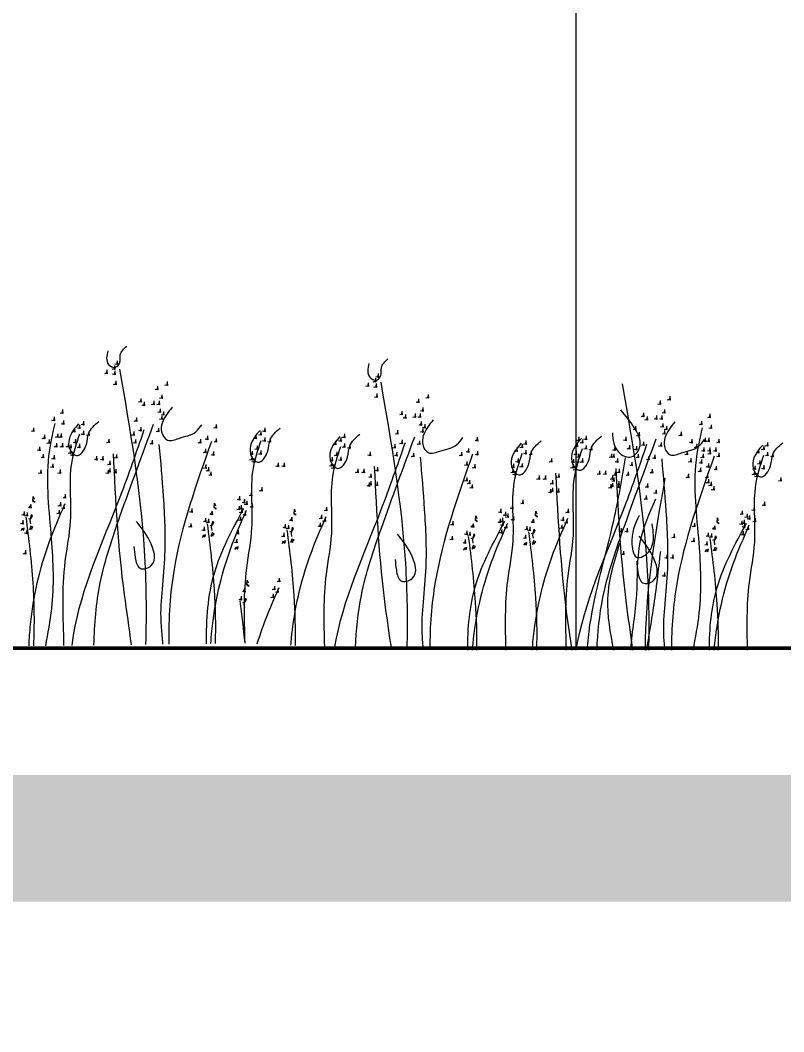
# Model space of a CAD drawing. Header units: metres. Extents: x 0 to 4415, y 1197 to 2590.
# Drawn here: x 1872.33 to 1872.932, y 1202.786 to 1203.583 of the extents above; entities that cross this region are included whole.
import ezdxf

# ---------------------------------------------------------------- set-up
doc = ezdxf.new("R2010")
doc.units = ezdxf.units.M
doc.linetypes.add('CACHE2', pattern=[4.7625, 3.175, -1.5875])
doc.layers.get('DEFPOINTS').update_dxf_attribs({"lineweight": 5})
for name, color, linetype, lineweight in [('00-cot-ext 2', 7, 'Continuous', 13), ('caché', 20, 'CACHE2', 13), ('mur', 7, 'Continuous', 50), ('vue', 7, 'Continuous', 5)]:
    doc.layers.add(name, color=color, linetype=linetype, lineweight=lineweight)
doc.layers.add('A_VEGETATION', color=7, linetype='Continuous', lineweight=9, true_color=0x009900)
doc.styles.add('WALIDcotat', font='times.ttf')
doc.dimstyles.new('walid 100', dxfattribs={"dimscale": 0, "dimtxt": 0.25, "dimasz": 0.1, "dimexe": 1.25, "dimexo": 0.625, "dimgap": 0.02, "dimtad": 1, "dimdec": 0, "dimlfac": 100, "dimrnd": 5, "dimtxsty": 'WALIDcotat', "dimblk": 'COTE', "dimcen": 2.5, "dimse1": 1, "dimse2": 1, "dimclrd": 256, "dimclrt": 256, "dimadec": 0, "dimazin": 0, "dimtfac": 1, "dimtdec": 0, "dimtix": 1, "dimtmove": 2, "dimatfit": 3, "dimldrblk": 'COTE', "dimfxl": 1.25, "dimarcsym": 0})

# ---------------------------------------------------------------- blocks, each defined once
blk = doc.blocks.new('COTE')
at = {"ltscale": 0.05}
h = blk.add_hatch(color=256, dxfattribs=at)
edge = h.paths.add_edge_path()
edge.add_arc((0, 0), 0.25, 0, 360)
for p, q in [((0, -1), (0, 1)), ((1, 0), (-1, 0))]:
    blk.add_line(p, q)
blk.add_circle((0, 0), 0.25)
blk = doc.blocks.new('*D161')
at = {"layer": '00-cot-ext 2', "lineweight": -2, "transparency": 16777216}
blk.add_line((1875.22707, 1203.18817), (1875.22707, 1206.28817), dxfattribs=at)
at = {"layer": 'DEFPOINTS', "color": 0, "transparency": 16777216}
for p in [(1872.57396, 1206.38817), (1875.22707, 1206.38817), (1872.57396, 1203.08817)]:
    blk.add_point(p, dxfattribs=at)
at = {"layer": '00-cot-ext 2', "lineweight": -2, "transparency": 16777216, "xscale": 0.1, "yscale": 0.1, "zscale": 0.1}
for p, rotation in [((1875.22707, 1206.38817), 90), ((1875.22707, 1203.08817), 270)]:
    blk.add_blockref('COTE', p, dxfattribs=dict(at, rotation=rotation))
at = {"layer": '00-cot-ext 2', "transparency": 16777216, "insert": (1875.07991, 1204.73817), "char_height": 0.25, "attachment_point": 5, "rotation": 90, "style": 'WALIDcotat'}
blk.add_mtext('330', dxfattribs=at)
blk = doc.blocks.new('*D160')
at = {"layer": '00-cot-ext 2', "lineweight": -2, "transparency": 16777216}
blk.add_line((1875.91557, 1202.28817), (1875.91557, 1213.48817), dxfattribs=at)
at = {"layer": 'DEFPOINTS', "color": 0, "transparency": 16777216}
for p in [(1872.57396, 1213.58817), (1875.91557, 1213.58817), (1873.61202, 1202.18817)]:
    blk.add_point(p, dxfattribs=at)
at = {"layer": '00-cot-ext 2', "lineweight": -2, "transparency": 16777216, "xscale": 0.1, "yscale": 0.1, "zscale": 0.1}
for p, rotation in [((1875.91557, 1213.58817), 90), ((1875.91557, 1202.18817), 270)]:
    blk.add_blockref('COTE', p, dxfattribs=dict(at, rotation=rotation))
at = {"layer": '00-cot-ext 2', "transparency": 16777216, "insert": (1875.76841, 1207.88817), "char_height": 0.25, "attachment_point": 5, "rotation": 90, "style": 'WALIDcotat'}
blk.add_mtext('1140', dxfattribs=at)
blk = doc.blocks.new('Arbustes 1_coupes')
at = {"flags": 128}
for points in [[(24.102, 5.509), (24.109, 5.448), (24.058, 5.456), (24.102, 5.465), (24.109, 5.526)], [(24.156, 5.606), (24.163, 5.545), (24.112, 5.553), (24.156, 5.562), (24.163, 5.623)], [(2.636, 5.304), (2.643, 5.243), (2.591, 5.252), (2.636, 5.261), (2.643, 5.322)], [(2.689, 5.401), (2.696, 5.34), (2.645, 5.349), (2.689, 5.358), (2.696, 5.419)], [(23.952, 5.42), (23.959, 5.359), (23.908, 5.368), (23.952, 5.377), (23.959, 5.438)], [(24.112, 5.403), (24.119, 5.342), (24.067, 5.351), (24.112, 5.359), (24.119, 5.42)], [(2.486, 5.216), (2.493, 5.155), (2.441, 5.164), (2.486, 5.172), (2.493, 5.233)], [(2.645, 5.198), (2.652, 5.138), (2.6, 5.146), (2.645, 5.155), (2.652, 5.216)], [(24.128, 5.2), (24.135, 5.139), (24.084, 5.148), (24.128, 5.156), (24.135, 5.217)], [(24.965, 5.094), (24.972, 5.033), (24.92, 5.042), (24.965, 5.051), (24.972, 5.111)], [(25.16, 5.182), (25.167, 5.122), (25.115, 5.13), (25.16, 5.139), (25.167, 5.2)], [(2.661, 4.996), (2.668, 4.935), (2.617, 4.943), (2.661, 4.952), (2.668, 5.013)], [(3.498, 4.89), (3.505, 4.829), (3.454, 4.838), (3.498, 4.846), (3.505, 4.907)], [(3.693, 4.978), (3.7, 4.917), (3.648, 4.926), (3.693, 4.935), (3.7, 4.996)], [(8.552, 4.929), (8.559, 4.868), (8.507, 4.877), (8.552, 4.885), (8.559, 4.946)], [(25.054, 4.919), (25.061, 4.858), (25.009, 4.867), (25.054, 4.875), (25.061, 4.936)], [(3.587, 4.714), (3.594, 4.654), (3.543, 4.662), (3.587, 4.671), (3.594, 4.732)], [(8.357, 4.84), (8.364, 4.78), (8.313, 4.788), (8.357, 4.797), (8.364, 4.858)], [(8.446, 4.665), (8.453, 4.604), (8.402, 4.613), (8.446, 4.622), (8.453, 4.683)], [(24.632, 4.848), (24.639, 4.787), (24.588, 4.796), (24.632, 4.804), (24.639, 4.865)], [(24.702, 4.778), (24.709, 4.717), (24.658, 4.726), (24.702, 4.735), (24.709, 4.796)], [(24.895, 4.796), (24.902, 4.735), (24.85, 4.743), (24.895, 4.752), (24.902, 4.813)], [(25, 4.796), (25.007, 4.735), (24.956, 4.743), (25, 4.752), (25.007, 4.813)], [(3.165, 4.643), (3.172, 4.583), (3.121, 4.591), (3.165, 4.6), (3.172, 4.661)], [(3.236, 4.574), (3.243, 4.513), (3.191, 4.522), (3.236, 4.53), (3.243, 4.591)], [(3.428, 4.591), (3.435, 4.53), (3.383, 4.539), (3.428, 4.548), (3.435, 4.609)], [(3.533, 4.591), (3.54, 4.53), (3.489, 4.539), (3.533, 4.548), (3.54, 4.609)], [(8.025, 4.594), (8.032, 4.533), (7.98, 4.542), (8.025, 4.551), (8.032, 4.612)], [(8.095, 4.525), (8.102, 4.464), (8.05, 4.472), (8.095, 4.481), (8.102, 4.542)], [(8.287, 4.542), (8.294, 4.481), (8.243, 4.49), (8.287, 4.498), (8.294, 4.559)], [(8.393, 4.542), (8.4, 4.481), (8.348, 4.49), (8.393, 4.498), (8.4, 4.559)], [(9.358, 4.572), (9.365, 4.512), (9.314, 4.52), (9.358, 4.529), (9.365, 4.59)], [(22.886, 4.48), (22.893, 4.419), (22.841, 4.427), (22.886, 4.436), (22.893, 4.497)], [(23.055, 4.625), (23.062, 4.564), (23.01, 4.572), (23.055, 4.581), (23.062, 4.642)], [(24.543, 4.461), (24.55, 4.4), (24.498, 4.409), (24.543, 4.417), (24.55, 4.478)], [(25.019, 4.638), (25.026, 4.577), (24.974, 4.585), (25.019, 4.594), (25.026, 4.655)], [(25.054, 4.497), (25.061, 4.436), (25.009, 4.445), (25.054, 4.454), (25.061, 4.514)], [(25.089, 4.584), (25.096, 4.523), (25.045, 4.532), (25.089, 4.541), (25.096, 4.601)], [(3.076, 4.256), (3.083, 4.196), (3.032, 4.204), (3.076, 4.213), (3.083, 4.274)], [(3.552, 4.433), (3.559, 4.372), (3.508, 4.381), (3.552, 4.39), (3.559, 4.451)], [(3.587, 4.293), (3.594, 4.232), (3.543, 4.241), (3.587, 4.249), (3.594, 4.31)], [(3.622, 4.38), (3.629, 4.319), (3.578, 4.327), (3.622, 4.336), (3.629, 4.397)], [(7.86, 4.332), (7.867, 4.271), (7.816, 4.28), (7.86, 4.288), (7.867, 4.349)], [(8.411, 4.384), (8.418, 4.323), (8.367, 4.332), (8.411, 4.341), (8.418, 4.401)], [(8.482, 4.33), (8.489, 4.27), (8.437, 4.278), (8.482, 4.287), (8.489, 4.348)], [(9.19, 4.427), (9.197, 4.367), (9.145, 4.375), (9.19, 4.384), (9.197, 4.445)], [(9.382, 4.355), (9.389, 4.294), (9.337, 4.303), (9.382, 4.312), (9.389, 4.372)], [(22.473, 4.262), (22.48, 4.201), (22.429, 4.21), (22.473, 4.219), (22.48, 4.28)], [(23.078, 4.407), (23.085, 4.346), (23.033, 4.355), (23.078, 4.364), (23.085, 4.425)], [(23.399, 4.32), (23.406, 4.259), (23.355, 4.268), (23.399, 4.277), (23.406, 4.338)], [(23.476, 4.391), (23.484, 4.33), (23.432, 4.339), (23.476, 4.348), (23.484, 4.409)], [(24.632, 4.268), (24.639, 4.207), (24.588, 4.216), (24.632, 4.225), (24.639, 4.285)], [(26.146, 4.32), (26.153, 4.259), (26.102, 4.268), (26.146, 4.277), (26.153, 4.338)], [(1.932, 4.116), (1.939, 4.055), (1.888, 4.064), (1.932, 4.072), (1.939, 4.133)], [(2.01, 4.187), (2.017, 4.126), (1.965, 4.135), (2.01, 4.143), (2.017, 4.204)], [(3.165, 4.064), (3.172, 4.003), (3.121, 4.012), (3.165, 4.02), (3.172, 4.081)], [(4.68, 4.116), (4.687, 4.055), (4.635, 4.064), (4.68, 4.072), (4.687, 4.133)], [(6.724, 4.114), (6.731, 4.054), (6.679, 4.062), (6.724, 4.071), (6.731, 4.132)], [(6.792, 4.067), (6.799, 4.006), (6.747, 4.014), (6.792, 4.023), (6.799, 4.084)], [(6.869, 4.138), (6.876, 4.077), (6.824, 4.085), (6.869, 4.094), (6.876, 4.155)], [(7.666, 4.114), (7.673, 4.054), (7.621, 4.062), (7.666, 4.071), (7.673, 4.132)], [(7.935, 4.207), (7.942, 4.146), (7.891, 4.155), (7.935, 4.164), (7.942, 4.225)], [(8.446, 4.243), (8.453, 4.183), (8.402, 4.191), (8.446, 4.2), (8.453, 4.261)], [(8.777, 4.21), (8.784, 4.149), (8.732, 4.158), (8.777, 4.167), (8.784, 4.228)], [(8.995, 4.065), (9.002, 4.004), (8.95, 4.013), (8.995, 4.022), (9.002, 4.083)], [(9.262, 4.09), (9.269, 4.029), (9.218, 4.038), (9.262, 4.046), (9.269, 4.107)], [(9.335, 4.09), (9.342, 4.029), (9.29, 4.038), (9.335, 4.046), (9.342, 4.107)], [(9.539, 4.067), (9.546, 4.006), (9.494, 4.014), (9.539, 4.023), (9.546, 4.084)], [(22.691, 4.117), (22.698, 4.057), (22.647, 4.065), (22.691, 4.074), (22.698, 4.135)], [(22.958, 4.142), (22.965, 4.081), (22.914, 4.09), (22.958, 4.099), (22.965, 4.159)], [(23.031, 4.142), (23.038, 4.081), (22.987, 4.09), (23.031, 4.099), (23.038, 4.159)], [(23.294, 4.251), (23.301, 4.19), (23.249, 4.199), (23.294, 4.207), (23.301, 4.268)], [(23.476, 4.197), (23.484, 4.136), (23.432, 4.145), (23.476, 4.154), (23.484, 4.214)], [(23.584, 4.18), (23.591, 4.119), (23.54, 4.128), (23.584, 4.136), (23.591, 4.197)], [(24.489, 4.18), (24.496, 4.119), (24.445, 4.128), (24.489, 4.136), (24.496, 4.197)], [(24.984, 4.251), (24.991, 4.19), (24.939, 4.199), (24.984, 4.207), (24.991, 4.268)], [(25.968, 4.091), (25.975, 4.03), (25.924, 4.039), (25.968, 4.048), (25.975, 4.109)], [(26.941, 4.109), (26.948, 4.048), (26.896, 4.057), (26.941, 4.065), (26.948, 4.126)], [(27.046, 4.178), (27.053, 4.117), (27.002, 4.126), (27.046, 4.135), (27.053, 4.196)], [(27.124, 4.249), (27.131, 4.188), (27.079, 4.197), (27.124, 4.206), (27.131, 4.267)], [(27.124, 4.055), (27.131, 3.994), (27.079, 4.003), (27.124, 4.012), (27.131, 4.072)], [(1.827, 4.046), (1.834, 3.985), (1.782, 3.994), (1.827, 4.003), (1.834, 4.064)], [(2.01, 3.993), (2.017, 3.932), (1.965, 3.941), (2.01, 3.949), (2.017, 4.01)], [(2.118, 3.975), (2.125, 3.914), (2.073, 3.923), (2.118, 3.932), (2.125, 3.993)], [(3.022, 3.975), (3.029, 3.914), (2.978, 3.923), (3.022, 3.932), (3.029, 3.993)], [(3.517, 4.046), (3.524, 3.985), (3.472, 3.994), (3.517, 4.003), (3.524, 4.064)], [(4.501, 3.887), (4.508, 3.826), (4.457, 3.835), (4.501, 3.843), (4.508, 3.904)], [(5.474, 3.904), (5.481, 3.843), (5.43, 3.852), (5.474, 3.861), (5.481, 3.922)], [(5.58, 3.974), (5.587, 3.913), (5.535, 3.922), (5.58, 3.93), (5.587, 3.991)], [(5.657, 4.045), (5.664, 3.984), (5.612, 3.993), (5.657, 4.001), (5.664, 4.062)], [(5.657, 3.851), (5.664, 3.79), (5.612, 3.799), (5.657, 3.807), (5.664, 3.868)], [(6.686, 3.997), (6.693, 3.936), (6.642, 3.945), (6.686, 3.954), (6.693, 4.014)], [(6.869, 3.943), (6.876, 3.883), (6.824, 3.891), (6.869, 3.9), (6.876, 3.961)], [(6.977, 3.926), (6.984, 3.865), (6.932, 3.874), (6.977, 3.883), (6.984, 3.943)], [(7.448, 3.92), (7.455, 3.859), (7.403, 3.868), (7.448, 3.877), (7.455, 3.938)], [(7.739, 3.945), (7.746, 3.884), (7.694, 3.893), (7.739, 3.901), (7.746, 3.962)], [(7.882, 3.926), (7.889, 3.865), (7.837, 3.874), (7.882, 3.883), (7.889, 3.943)], [(8.025, 4.014), (8.032, 3.954), (7.98, 3.962), (8.025, 3.971), (8.032, 4.032)], [(8.376, 3.997), (8.383, 3.936), (8.332, 3.945), (8.376, 3.954), (8.383, 4.014)], [(9.091, 3.97), (9.098, 3.909), (9.047, 3.917), (9.091, 3.926), (9.098, 3.987)], [(9.236, 3.897), (9.243, 3.836), (9.192, 3.845), (9.236, 3.854), (9.243, 3.914)], [(9.358, 3.897), (9.365, 3.836), (9.314, 3.845), (9.358, 3.854), (9.365, 3.914)], [(9.478, 3.897), (9.485, 3.836), (9.433, 3.845), (9.478, 3.854), (9.485, 3.914)], [(10.333, 3.855), (10.34, 3.794), (10.289, 3.803), (10.333, 3.812), (10.34, 3.872)], [(10.439, 3.925), (10.446, 3.864), (10.394, 3.872), (10.439, 3.881), (10.446, 3.942)], [(10.516, 3.996), (10.523, 3.935), (10.472, 3.943), (10.516, 3.952), (10.523, 4.013)], [(22.595, 3.877), (22.602, 3.816), (22.551, 3.825), (22.595, 3.833), (22.602, 3.894)], [(22.787, 4.022), (22.794, 3.961), (22.743, 3.97), (22.787, 3.978), (22.794, 4.039)], [(22.933, 3.949), (22.94, 3.888), (22.888, 3.897), (22.933, 3.906), (22.94, 3.967)], [(23.055, 3.949), (23.062, 3.888), (23.01, 3.897), (23.055, 3.906), (23.062, 3.967)], [(23.174, 3.949), (23.181, 3.888), (23.13, 3.897), (23.174, 3.906), (23.181, 3.967)], [(23.223, 3.925), (23.23, 3.864), (23.179, 3.872), (23.223, 3.881), (23.23, 3.942)], [(23.319, 4.03), (23.326, 3.97), (23.275, 3.978), (23.319, 3.987), (23.326, 4.048)], [(23.399, 3.933), (23.406, 3.872), (23.355, 3.881), (23.399, 3.89), (23.406, 3.951)], [(23.987, 4.03), (23.995, 3.97), (23.943, 3.978), (23.987, 3.987), (23.995, 4.048)], [(24.524, 4.022), (24.531, 3.961), (24.48, 3.97), (24.524, 3.978), (24.531, 4.039)], [(24.859, 4.004), (24.867, 3.943), (24.815, 3.952), (24.859, 3.961), (24.867, 4.022)], [(25.828, 4.022), (25.835, 3.961), (25.783, 3.97), (25.828, 3.978), (25.835, 4.039)], [(26.146, 4.039), (26.153, 3.978), (26.102, 3.987), (26.146, 3.996), (26.153, 4.057)], [(26.967, 3.888), (26.974, 3.828), (26.922, 3.836), (26.967, 3.845), (26.974, 3.906)], [(27.232, 4.038), (27.239, 3.977), (27.187, 3.985), (27.232, 3.994), (27.239, 4.055)], [(1.757, 3.72), (1.764, 3.659), (1.712, 3.668), (1.757, 3.677), (1.764, 3.738)], [(1.853, 3.826), (1.86, 3.765), (1.808, 3.774), (1.853, 3.783), (1.86, 3.843)], [(1.932, 3.729), (1.939, 3.668), (1.888, 3.677), (1.932, 3.686), (1.939, 3.746)], [(2.521, 3.826), (2.528, 3.765), (2.476, 3.774), (2.521, 3.783), (2.528, 3.843)], [(3.057, 3.817), (3.065, 3.757), (3.013, 3.765), (3.057, 3.774), (3.065, 3.835)], [(3.393, 3.8), (3.4, 3.739), (3.348, 3.748), (3.393, 3.757), (3.4, 3.817)], [(4.361, 3.817), (4.368, 3.757), (4.316, 3.765), (4.361, 3.774), (4.368, 3.835)], [(4.68, 3.835), (4.687, 3.774), (4.635, 3.783), (4.68, 3.791), (4.687, 3.852)], [(5.5, 3.684), (5.507, 3.623), (5.455, 3.632), (5.5, 3.641), (5.507, 3.701)], [(5.765, 3.833), (5.772, 3.772), (5.72, 3.781), (5.765, 3.79), (5.772, 3.851)], [(6.168, 3.684), (6.175, 3.623), (6.123, 3.632), (6.168, 3.641), (6.175, 3.701)], [(6.616, 3.671), (6.623, 3.61), (6.571, 3.619), (6.616, 3.628), (6.623, 3.688)], [(6.67, 3.833), (6.677, 3.772), (6.625, 3.781), (6.67, 3.79), (6.677, 3.851)], [(6.705, 3.675), (6.712, 3.615), (6.66, 3.623), (6.705, 3.632), (6.712, 3.693)], [(6.712, 3.777), (6.719, 3.716), (6.667, 3.725), (6.712, 3.733), (6.719, 3.794)], [(6.792, 3.68), (6.799, 3.619), (6.747, 3.628), (6.792, 3.636), (6.799, 3.697)], [(7.38, 3.777), (7.387, 3.716), (7.335, 3.725), (7.38, 3.733), (7.387, 3.794)], [(7.424, 3.775), (7.431, 3.715), (7.38, 3.723), (7.424, 3.732), (7.431, 3.793)], [(7.497, 3.68), (7.504, 3.619), (7.453, 3.628), (7.497, 3.636), (7.504, 3.697)], [(7.917, 3.768), (7.924, 3.707), (7.872, 3.716), (7.917, 3.725), (7.924, 3.786)], [(8.125, 3.728), (8.132, 3.667), (8.081, 3.675), (8.125, 3.684), (8.132, 3.745)], [(8.252, 3.751), (8.259, 3.69), (8.207, 3.699), (8.252, 3.707), (8.259, 3.768)], [(8.899, 3.825), (8.906, 3.764), (8.854, 3.772), (8.899, 3.781), (8.906, 3.842)], [(8.972, 3.68), (8.979, 3.619), (8.927, 3.628), (8.972, 3.636), (8.979, 3.697)], [(9.19, 3.655), (9.197, 3.594), (9.145, 3.603), (9.19, 3.612), (9.197, 3.672)], [(9.22, 3.768), (9.227, 3.707), (9.175, 3.716), (9.22, 3.725), (9.227, 3.786)], [(9.361, 3.838), (9.368, 3.777), (9.316, 3.786), (9.361, 3.794), (9.368, 3.855)], [(9.539, 3.786), (9.546, 3.725), (9.494, 3.733), (9.539, 3.742), (9.546, 3.803)], [(10.516, 3.801), (10.523, 3.741), (10.472, 3.749), (10.516, 3.758), (10.523, 3.819)], [(10.624, 3.784), (10.631, 3.723), (10.58, 3.732), (10.624, 3.741), (10.631, 3.801)], [(22.668, 3.732), (22.675, 3.671), (22.623, 3.68), (22.668, 3.688), (22.675, 3.749)], [(22.886, 3.707), (22.893, 3.646), (22.841, 3.655), (22.886, 3.664), (22.893, 3.725)], [(23.214, 3.819), (23.221, 3.758), (23.169, 3.767), (23.214, 3.775), (23.221, 3.836)], [(23.258, 3.775), (23.266, 3.715), (23.214, 3.723), (23.258, 3.732), (23.266, 3.793)], [(23.741, 3.687), (23.748, 3.626), (23.697, 3.635), (23.741, 3.644), (23.748, 3.704)], [(23.866, 3.687), (23.873, 3.626), (23.821, 3.635), (23.866, 3.644), (23.873, 3.704)], [(24.138, 3.722), (24.145, 3.661), (24.093, 3.67), (24.138, 3.678), (24.145, 3.739)], [(25.933, 3.828), (25.94, 3.767), (25.889, 3.775), (25.933, 3.784), (25.94, 3.845)], [(26.092, 3.775), (26.099, 3.715), (26.048, 3.723), (26.092, 3.732), (26.099, 3.793)], [(26.861, 3.677), (26.868, 3.616), (26.817, 3.625), (26.861, 3.633), (26.868, 3.694)], [(26.871, 3.783), (26.878, 3.722), (26.826, 3.73), (26.871, 3.739), (26.878, 3.8)], [(27.046, 3.791), (27.053, 3.73), (27.002, 3.739), (27.046, 3.748), (27.053, 3.809)], [(1.747, 3.615), (1.754, 3.554), (1.703, 3.562), (1.747, 3.571), (1.754, 3.632)], [(1.792, 3.571), (1.799, 3.51), (1.747, 3.519), (1.792, 3.528), (1.799, 3.588)], [(2.275, 3.483), (2.282, 3.422), (2.23, 3.43), (2.275, 3.439), (2.282, 3.5)], [(2.399, 3.483), (2.406, 3.422), (2.354, 3.43), (2.399, 3.439), (2.406, 3.5)], [(2.671, 3.517), (2.678, 3.457), (2.626, 3.465), (2.671, 3.474), (2.678, 3.535)], [(4.466, 3.623), (4.473, 3.562), (4.422, 3.571), (4.466, 3.58), (4.473, 3.641)], [(4.626, 3.571), (4.633, 3.51), (4.581, 3.519), (4.626, 3.528), (4.633, 3.588)], [(5.394, 3.473), (5.402, 3.412), (5.35, 3.42), (5.394, 3.429), (5.402, 3.49)], [(5.404, 3.578), (5.411, 3.517), (5.359, 3.526), (5.404, 3.535), (5.411, 3.596)], [(5.58, 3.587), (5.587, 3.526), (5.535, 3.535), (5.58, 3.544), (5.587, 3.604)], [(6.606, 3.565), (6.613, 3.504), (6.562, 3.513), (6.606, 3.522), (6.613, 3.583)], [(6.651, 3.522), (6.658, 3.461), (6.606, 3.47), (6.651, 3.478), (6.658, 3.539)], [(7.53, 3.468), (7.537, 3.407), (7.485, 3.416), (7.53, 3.425), (7.537, 3.486)], [(7.788, 3.607), (7.795, 3.546), (7.743, 3.555), (7.788, 3.564), (7.795, 3.625)], [(8.198, 3.462), (8.205, 3.401), (8.153, 3.41), (8.198, 3.419), (8.205, 3.48)], [(9.164, 3.486), (9.171, 3.425), (9.119, 3.433), (9.164, 3.442), (9.171, 3.503)], [(9.325, 3.574), (9.332, 3.513), (9.281, 3.522), (9.325, 3.53), (9.332, 3.591)], [(9.485, 3.522), (9.492, 3.461), (9.44, 3.47), (9.485, 3.478), (9.492, 3.539)], [(10.263, 3.529), (10.27, 3.468), (10.219, 3.477), (10.263, 3.486), (10.27, 3.546)], [(10.359, 3.635), (10.366, 3.574), (10.315, 3.583), (10.359, 3.591), (10.366, 3.652)], [(10.439, 3.538), (10.446, 3.477), (10.394, 3.486), (10.439, 3.494), (10.446, 3.555)], [(22.86, 3.538), (22.867, 3.477), (22.815, 3.486), (22.86, 3.494), (22.867, 3.555)], [(24.006, 3.59), (24.013, 3.529), (23.962, 3.538), (24.006, 3.546), (24.013, 3.607)], [(25.933, 3.512), (25.94, 3.451), (25.889, 3.459), (25.933, 3.468), (25.94, 3.529)], [(25.987, 3.458), (25.994, 3.397), (25.942, 3.406), (25.987, 3.415), (25.994, 3.475)], [(26.906, 3.633), (26.913, 3.572), (26.861, 3.581), (26.906, 3.59), (26.913, 3.651)], [(27.389, 3.545), (27.396, 3.484), (27.344, 3.493), (27.389, 3.501), (27.396, 3.562)], [(27.513, 3.545), (27.52, 3.484), (27.468, 3.493), (27.513, 3.501), (27.52, 3.562)], [(2.539, 3.386), (2.546, 3.325), (2.495, 3.333), (2.539, 3.342), (2.546, 3.403)], [(4.466, 3.307), (4.473, 3.246), (4.422, 3.255), (4.466, 3.264), (4.473, 3.325)], [(4.52, 3.254), (4.527, 3.193), (4.476, 3.202), (4.52, 3.21), (4.527, 3.271)], [(5.439, 3.429), (5.446, 3.368), (5.394, 3.377), (5.439, 3.386), (5.446, 3.446)], [(5.922, 3.341), (5.929, 3.28), (5.877, 3.288), (5.922, 3.297), (5.929, 3.358)], [(6.046, 3.341), (6.053, 3.28), (6.002, 3.288), (6.046, 3.297), (6.053, 3.358)], [(6.187, 3.244), (6.194, 3.183), (6.142, 3.191), (6.187, 3.2), (6.194, 3.261)], [(6.318, 3.375), (6.325, 3.315), (6.274, 3.323), (6.318, 3.332), (6.325, 3.393)], [(7.134, 3.433), (7.141, 3.373), (7.089, 3.381), (7.134, 3.39), (7.141, 3.451)], [(7.258, 3.433), (7.265, 3.373), (7.213, 3.381), (7.258, 3.39), (7.265, 3.451)], [(7.399, 3.336), (7.406, 3.275), (7.354, 3.284), (7.399, 3.293), (7.406, 3.354)], [(7.424, 3.293), (7.431, 3.232), (7.38, 3.241), (7.424, 3.249), (7.431, 3.31)], [(7.448, 3.413), (7.455, 3.352), (7.403, 3.361), (7.448, 3.37), (7.455, 3.43)], [(7.715, 3.413), (7.722, 3.352), (7.671, 3.361), (7.715, 3.37), (7.722, 3.43)], [(8.922, 3.365), (8.929, 3.304), (8.878, 3.313), (8.922, 3.322), (8.929, 3.383)], [(9.309, 3.365), (9.316, 3.304), (9.265, 3.313), (9.309, 3.322), (9.316, 3.383)], [(9.325, 3.258), (9.332, 3.197), (9.281, 3.206), (9.325, 3.215), (9.332, 3.275)], [(10.254, 3.423), (10.261, 3.362), (10.209, 3.371), (10.254, 3.38), (10.261, 3.441)], [(10.298, 3.38), (10.305, 3.319), (10.254, 3.328), (10.298, 3.336), (10.305, 3.397)], [(10.781, 3.291), (10.788, 3.23), (10.737, 3.239), (10.781, 3.248), (10.788, 3.309)], [(22.619, 3.417), (22.626, 3.357), (22.574, 3.365), (22.619, 3.374), (22.626, 3.435)], [(23.005, 3.417), (23.012, 3.357), (22.961, 3.365), (23.005, 3.374), (23.012, 3.435)], [(23.971, 3.415), (23.978, 3.354), (23.927, 3.362), (23.971, 3.371), (23.978, 3.432)], [(24.006, 3.441), (24.013, 3.38), (23.962, 3.388), (24.006, 3.397), (24.013, 3.458)], [(24.128, 3.423), (24.135, 3.362), (24.084, 3.371), (24.128, 3.38), (24.135, 3.441)], [(26.039, 3.37), (26.046, 3.309), (25.994, 3.317), (26.039, 3.326), (26.046, 3.387)], [(2.504, 3.21), (2.511, 3.149), (2.46, 3.158), (2.504, 3.167), (2.511, 3.228)], [(2.539, 3.236), (2.546, 3.175), (2.495, 3.184), (2.539, 3.193), (2.546, 3.254)], [(2.661, 3.219), (2.668, 3.158), (2.617, 3.167), (2.661, 3.175), (2.668, 3.236)], [(4.572, 3.165), (4.579, 3.104), (4.527, 3.113), (4.572, 3.122), (4.579, 3.183)], [(6.152, 3.068), (6.159, 3.007), (6.107, 3.016), (6.152, 3.025), (6.159, 3.086)], [(6.187, 3.094), (6.194, 3.033), (6.142, 3.042), (6.187, 3.051), (6.194, 3.112)], [(6.309, 3.077), (6.316, 3.016), (6.264, 3.025), (6.309, 3.033), (6.316, 3.094)], [(7.363, 3.161), (7.371, 3.1), (7.319, 3.109), (7.363, 3.117), (7.371, 3.178)], [(7.399, 3.187), (7.406, 3.126), (7.354, 3.135), (7.399, 3.144), (7.406, 3.204)], [(7.521, 3.22), (7.528, 3.159), (7.476, 3.168), (7.521, 3.177), (7.528, 3.238)], [(7.521, 3.17), (7.528, 3.109), (7.476, 3.117), (7.521, 3.126), (7.528, 3.187)], [(8.102, 3.173), (8.109, 3.112), (8.057, 3.12), (8.102, 3.129), (8.109, 3.19)], [(8.271, 3.051), (8.278, 2.99), (8.226, 2.999), (8.271, 3.007), (8.278, 3.068)], [(9.379, 3.204), (9.386, 3.144), (9.335, 3.152), (9.379, 3.161), (9.386, 3.222)], [(9.431, 3.116), (9.438, 3.055), (9.386, 3.064), (9.431, 3.073), (9.438, 3.133)], [(27.061, 3.054), (27.068, 2.993), (27.016, 3.002), (27.061, 3.01), (27.068, 3.071)], [(5.594, 2.849), (5.601, 2.789), (5.549, 2.797), (5.594, 2.806), (5.601, 2.867)], [(8.076, 2.931), (8.083, 2.87), (8.032, 2.878), (8.076, 2.887), (8.083, 2.948)], [(22.457, 2.816), (22.483, 2.781), (22.499, 2.79), (22.457, 2.799), (22.464, 2.896), (22.483, 2.842)], [(23.108, 2.922), (23.115, 2.861), (23.064, 2.87), (23.108, 2.878), (23.115, 2.939)], [(26.613, 2.877), (26.62, 2.816), (26.568, 2.825), (26.613, 2.833), (26.62, 2.894)], [(26.85, 2.957), (26.857, 2.896), (26.805, 2.904), (26.85, 2.913), (26.857, 2.974)], [(0.99, 2.612), (1.016, 2.577), (1.032, 2.586), (0.99, 2.594), (0.997, 2.691), (1.016, 2.638)], [(1.642, 2.718), (1.649, 2.657), (1.597, 2.665), (1.642, 2.674), (1.649, 2.735)], [(5.146, 2.673), (5.153, 2.612), (5.101, 2.62), (5.146, 2.629), (5.153, 2.69)], [(5.383, 2.752), (5.39, 2.691), (5.338, 2.7), (5.383, 2.709), (5.39, 2.77)], [(6.501, 2.668), (6.508, 2.607), (6.456, 2.616), (6.501, 2.625), (6.508, 2.686)], [(10.242, 2.703), (10.249, 2.642), (10.197, 2.651), (10.242, 2.66), (10.249, 2.72)], [(10.453, 2.8), (10.46, 2.739), (10.408, 2.748), (10.453, 2.757), (10.46, 2.817)], [(22.386, 2.675), (22.429, 2.667), (22.412, 2.736), (22.403, 2.702), (22.368, 2.667)], [(23.01, 2.762), (23.017, 2.702), (22.965, 2.71), (23.01, 2.719), (23.017, 2.78)], [(23.08, 2.71), (23.087, 2.649), (23.036, 2.658), (23.08, 2.667), (23.087, 2.728)], [(25.652, 2.631), (25.659, 2.57), (25.607, 2.578), (25.652, 2.587), (25.659, 2.648)], [(26.104, 2.674), (26.13, 2.639), (26.146, 2.648), (26.104, 2.657), (26.111, 2.754), (26.13, 2.7)], [(26.603, 2.675), (26.61, 2.615), (26.559, 2.623), (26.603, 2.632), (26.61, 2.693)], [(26.648, 2.693), (26.655, 2.632), (26.603, 2.641), (26.648, 2.649), (26.655, 2.71)], [(26.709, 2.816), (26.716, 2.755), (26.664, 2.764), (26.709, 2.773), (26.716, 2.833)], [(26.756, 2.78), (26.763, 2.719), (26.711, 2.728), (26.756, 2.736), (26.763, 2.797)], [(26.868, 2.728), (26.875, 2.667), (26.824, 2.675), (26.868, 2.684), (26.875, 2.745)], [(0.92, 2.471), (0.962, 2.462), (0.945, 2.532), (0.936, 2.497), (0.901, 2.462)], [(1.543, 2.558), (1.55, 2.497), (1.499, 2.506), (1.543, 2.515), (1.55, 2.575)], [(1.614, 2.506), (1.621, 2.445), (1.569, 2.454), (1.614, 2.462), (1.621, 2.523)], [(4.185, 2.426), (4.192, 2.365), (4.14, 2.374), (4.185, 2.383), (4.192, 2.444)], [(4.637, 2.47), (4.663, 2.435), (4.68, 2.444), (4.637, 2.452), (4.644, 2.549), (4.663, 2.496)], [(5.137, 2.471), (5.144, 2.41), (5.092, 2.419), (5.137, 2.428), (5.144, 2.489)], [(5.181, 2.489), (5.188, 2.428), (5.137, 2.436), (5.181, 2.445), (5.188, 2.506)], [(5.242, 2.612), (5.249, 2.551), (5.198, 2.56), (5.242, 2.568), (5.249, 2.629)], [(5.289, 2.575), (5.296, 2.515), (5.244, 2.523), (5.289, 2.532), (5.296, 2.593)], [(5.402, 2.523), (5.409, 2.462), (5.357, 2.471), (5.402, 2.48), (5.409, 2.541)], [(5.779, 2.422), (5.821, 2.413), (5.805, 2.483), (5.795, 2.448), (5.76, 2.413)], [(5.849, 2.562), (5.875, 2.528), (5.891, 2.536), (5.849, 2.545), (5.856, 2.642), (5.875, 2.589)], [(6.402, 2.509), (6.409, 2.448), (6.358, 2.457), (6.402, 2.465), (6.409, 2.526)], [(6.473, 2.457), (6.48, 2.396), (6.428, 2.404), (6.473, 2.413), (6.48, 2.474)], [(9.497, 2.42), (9.522, 2.386), (9.539, 2.394), (9.497, 2.403), (9.504, 2.5), (9.522, 2.447)], [(10.005, 2.623), (10.012, 2.562), (9.961, 2.571), (10.005, 2.58), (10.012, 2.641)], [(10.04, 2.439), (10.047, 2.378), (9.996, 2.387), (10.04, 2.396), (10.047, 2.457)], [(10.101, 2.562), (10.108, 2.502), (10.057, 2.51), (10.101, 2.519), (10.108, 2.58)], [(10.148, 2.526), (10.155, 2.465), (10.104, 2.474), (10.148, 2.483), (10.155, 2.544)], [(10.261, 2.474), (10.268, 2.413), (10.216, 2.422), (10.261, 2.431), (10.268, 2.491)], [(22.281, 2.578), (22.288, 2.518), (22.236, 2.526), (22.281, 2.535), (22.288, 2.596)], [(22.342, 2.561), (22.349, 2.5), (22.297, 2.509), (22.342, 2.518), (22.349, 2.578)], [(22.412, 2.349), (22.403, 2.412), (22.429, 2.535), (22.438, 2.5), (22.412, 2.455), (22.368, 2.438)], [(22.984, 2.604), (22.991, 2.544), (22.94, 2.552), (22.984, 2.561), (22.991, 2.622)], [(25.928, 2.436), (25.935, 2.376), (25.884, 2.384), (25.928, 2.393), (25.935, 2.454)], [(26.034, 2.533), (26.076, 2.525), (26.06, 2.594), (26.05, 2.56), (26.015, 2.525)], [(26.632, 2.462), (26.639, 2.402), (26.587, 2.41), (26.632, 2.419), (26.639, 2.48)], [(26.657, 2.62), (26.664, 2.56), (26.613, 2.568), (26.657, 2.577), (26.664, 2.638)], [(26.728, 2.568), (26.735, 2.507), (26.683, 2.516), (26.728, 2.525), (26.735, 2.586)], [(-0.137, 2.254), (-0.13, 2.193), (-0.181, 2.202), (-0.137, 2.21), (-0.13, 2.271)], [(0.814, 2.374), (0.821, 2.313), (0.77, 2.322), (0.814, 2.331), (0.821, 2.391)], [(0.875, 2.357), (0.882, 2.296), (0.831, 2.304), (0.875, 2.313), (0.882, 2.374)], [(0.945, 2.145), (0.936, 2.207), (0.962, 2.331), (0.971, 2.296), (0.945, 2.251), (0.901, 2.233)], [(1.517, 2.4), (1.524, 2.339), (1.473, 2.348), (1.517, 2.357), (1.524, 2.418)], [(4.462, 2.232), (4.469, 2.171), (4.417, 2.18), (4.462, 2.189), (4.469, 2.249)], [(4.567, 2.329), (4.609, 2.32), (4.593, 2.39), (4.583, 2.355), (4.548, 2.32)], [(5.165, 2.258), (5.172, 2.197), (5.12, 2.206), (5.165, 2.215), (5.172, 2.276)], [(5.191, 2.416), (5.198, 2.355), (5.146, 2.364), (5.191, 2.373), (5.198, 2.433)], [(5.261, 2.364), (5.268, 2.303), (5.216, 2.312), (5.261, 2.32), (5.268, 2.381)], [(5.673, 2.325), (5.68, 2.264), (5.629, 2.273), (5.673, 2.281), (5.68, 2.342)], [(5.734, 2.307), (5.741, 2.247), (5.69, 2.255), (5.734, 2.264), (5.741, 2.325)], [(5.805, 2.096), (5.795, 2.158), (5.821, 2.281), (5.83, 2.247), (5.805, 2.202), (5.76, 2.184)], [(6.377, 2.351), (6.384, 2.29), (6.332, 2.299), (6.377, 2.307), (6.384, 2.368)], [(7.57, 2.278), (7.577, 2.218), (7.525, 2.226), (7.57, 2.235), (7.577, 2.296)], [(7.689, 2.278), (7.696, 2.218), (7.645, 2.226), (7.689, 2.235), (7.696, 2.296)], [(9.044, 2.377), (9.051, 2.316), (9, 2.325), (9.044, 2.333), (9.051, 2.394)], [(9.426, 2.28), (9.468, 2.271), (9.452, 2.341), (9.443, 2.306), (9.408, 2.271)], [(9.996, 2.422), (10.003, 2.361), (9.951, 2.37), (9.996, 2.378), (10.003, 2.439)], [(10.05, 2.367), (10.057, 2.306), (10.005, 2.315), (10.05, 2.323), (10.057, 2.384)], [(10.12, 2.315), (10.127, 2.254), (10.076, 2.262), (10.12, 2.271), (10.127, 2.332)], [(22.253, 2.403), (22.26, 2.342), (22.208, 2.351), (22.253, 2.36), (22.26, 2.42)], [(22.227, 2.254), (22.272, 2.218), (22.281, 2.262), (22.236, 2.244), (22.211, 2.209)], [(22.386, 2.235), (22.457, 2.28), (22.412, 2.297), (22.394, 2.244), (22.438, 2.244)], [(25.635, 2.332), (25.642, 2.271), (25.591, 2.28), (25.635, 2.289), (25.642, 2.349)], [(25.9, 2.261), (25.907, 2.2), (25.856, 2.209), (25.9, 2.218), (25.907, 2.278)], [(25.989, 2.419), (25.996, 2.358), (25.945, 2.367), (25.989, 2.376), (25.996, 2.436)], [(26.06, 2.207), (26.05, 2.27), (26.076, 2.393), (26.085, 2.358), (26.06, 2.313), (26.015, 2.296)], [(-0.165, 2.078), (-0.158, 2.018), (-0.21, 2.026), (-0.165, 2.035), (-0.158, 2.096)], [(0.786, 2.199), (0.793, 2.138), (0.742, 2.147), (0.786, 2.155), (0.793, 2.216)], [(0.76, 2.049), (0.805, 2.013), (0.814, 2.058), (0.77, 2.039), (0.744, 2.005)], [(0.92, 2.031), (0.99, 2.076), (0.945, 2.093), (0.927, 2.039), (0.971, 2.039)], [(4.169, 2.128), (4.176, 2.067), (4.124, 2.076), (4.169, 2.084), (4.176, 2.145)], [(4.433, 2.057), (4.44, 1.996), (4.389, 2.005), (4.433, 2.013), (4.44, 2.074)], [(4.523, 2.215), (4.53, 2.154), (4.478, 2.162), (4.523, 2.171), (4.53, 2.232)], [(4.593, 2.003), (4.583, 2.065), (4.609, 2.189), (4.619, 2.154), (4.593, 2.109), (4.548, 2.091)], [(5.645, 2.149), (5.652, 2.089), (5.601, 2.097), (5.645, 2.106), (5.652, 2.167)], [(5.779, 1.981), (5.849, 2.026), (5.805, 2.044), (5.786, 1.99), (5.83, 1.99)], [(8.634, 2.158), (8.641, 2.097), (8.589, 2.106), (8.634, 2.115), (8.641, 2.176)], [(9.028, 2.078), (9.035, 2.018), (8.983, 2.026), (9.028, 2.035), (9.035, 2.096)], [(9.321, 2.183), (9.328, 2.122), (9.276, 2.131), (9.321, 2.139), (9.328, 2.2)], [(9.382, 2.165), (9.389, 2.105), (9.337, 2.113), (9.382, 2.122), (9.389, 2.183)], [(9.452, 1.954), (9.443, 2.016), (9.468, 2.139), (9.478, 2.105), (9.452, 2.06), (9.408, 2.042)], [(10.024, 2.209), (10.031, 2.148), (9.979, 2.157), (10.024, 2.165), (10.031, 2.226)], [(22.33, 2.21), (22.337, 2.149), (22.286, 2.158), (22.33, 2.167), (22.337, 2.228)], [(25.874, 2.112), (25.919, 2.076), (25.928, 2.12), (25.884, 2.102), (25.858, 2.067)], [(26.034, 2.093), (26.104, 2.138), (26.06, 2.155), (26.041, 2.102), (26.085, 2.102)], [(-0.191, 1.929), (-0.146, 1.893), (-0.137, 1.938), (-0.181, 1.919), (-0.207, 1.884)], [(4.408, 1.907), (4.452, 1.871), (4.462, 1.916), (4.417, 1.897), (4.391, 1.863)], [(4.567, 1.889), (4.637, 1.934), (4.593, 1.951), (4.574, 1.897), (4.619, 1.897)], [(5.62, 2), (5.664, 1.964), (5.673, 2.009), (5.629, 1.99), (5.603, 1.955)], [(7.617, 1.819), (7.624, 1.758), (7.572, 1.767), (7.617, 1.776), (7.624, 1.836)], [(9.293, 2.007), (9.3, 1.947), (9.248, 1.955), (9.293, 1.964), (9.3, 2.025)], [(9.267, 1.858), (9.311, 1.822), (9.321, 1.867), (9.276, 1.848), (9.25, 1.813)], [(9.426, 1.839), (9.497, 1.884), (9.452, 1.902), (9.433, 1.848), (9.478, 1.848)], [(8.489, 1.747), (8.496, 1.686), (8.444, 1.694), (8.489, 1.703), (8.496, 1.764)], [(8.608, 1.747), (8.615, 1.686), (8.564, 1.694), (8.608, 1.703), (8.615, 1.764)], [(22.304, 1.799), (22.311, 1.738), (22.26, 1.747), (22.304, 1.755), (22.311, 1.816)], [(0.039, 1.185), (0.065, 1.15), (0.081, 1.159), (0.039, 1.168), (0.046, 1.265), (0.065, 1.211)], [(0.691, 1.291), (0.698, 1.23), (0.646, 1.239), (0.691, 1.247), (0.698, 1.308)], [(8.439, 1.384), (8.446, 1.323), (8.395, 1.332), (8.439, 1.341), (8.446, 1.402)], [(-0.031, 1.045), (0.011, 1.036), (-0.006, 1.105), (-0.015, 1.071), (-0.05, 1.036)], [(0.592, 1.132), (0.599, 1.071), (0.548, 1.079), (0.592, 1.088), (0.599, 1.149)], [(0.662, 1.079), (0.669, 1.019), (0.618, 1.027), (0.662, 1.036), (0.669, 1.097)], [(-0.076, 0.93), (-0.069, 0.869), (-0.12, 0.878), (-0.076, 0.887), (-0.069, 0.948)], [(-0.006, 0.719), (-0.015, 0.781), (0.011, 0.904), (0.02, 0.869), (-0.006, 0.824), (-0.05, 0.807)], [(0.566, 0.974), (0.573, 0.913), (0.522, 0.921), (0.566, 0.93), (0.573, 0.991)]]:
    blk.add_lwpolyline(points, dxfattribs=at)
for points in [[(23.971, 5.823), (23.985, 5.551), (24.126, 5.491), (24.21, 5.585), (24.222, 5.739), (24.351, 5.917)], [(2.504, 5.619), (2.518, 5.346), (2.659, 5.287), (2.743, 5.381), (2.755, 5.535), (2.884, 5.713)], [(25.263, 4.687), (25.061, 4.367), (25.049, 4.19), (25.169, 4.023), (25.394, 4.059), (25.736, 4.19), (25.856, 4.332)], [(3.796, 4.483), (3.594, 4.162), (3.583, 3.985), (3.702, 3.819), (3.927, 3.855), (4.269, 3.985), (4.389, 4.128)], [(7.396, 4.214), (7.516, 3.828), (7.783, 3.732), (7.952, 3.949), (7.856, 4.287), (7.565, 4.674)], [(8.655, 4.433), (8.453, 4.113), (8.442, 3.936), (8.561, 3.77), (8.786, 3.806), (9.129, 3.936), (9.248, 4.078)], [(23.38, 4.355), (23.273, 4.225), (23.202, 3.846), (23.333, 3.716), (23.535, 3.941), (23.582, 4.165), (23.784, 4.403)], [(1.914, 4.151), (1.806, 4.02), (1.735, 3.642), (1.867, 3.512), (2.068, 3.736), (2.115, 3.961), (2.317, 4.199)], [(6.773, 4.101), (6.665, 3.971), (6.595, 3.593), (6.726, 3.462), (6.928, 3.687), (6.974, 3.912), (7.176, 4.149)], [(27.028, 4.213), (26.92, 4.083), (26.85, 3.704), (26.981, 3.574), (27.182, 3.799), (27.229, 4.023), (27.431, 4.261)], [(5.561, 4.009), (5.453, 3.878), (5.383, 3.5), (5.514, 3.37), (5.716, 3.594), (5.763, 3.819), (5.964, 4.057)], [(10.42, 3.959), (10.312, 3.829), (10.242, 3.451), (10.373, 3.32), (10.575, 3.545), (10.622, 3.77), (10.823, 4.007)], [(7.928, 2.548), (7.783, 1.968), (7.903, 1.703), (8.048, 1.751), (8.193, 1.944), (8.193, 2.378)], [(24.487, 1.883), (24.513, 1.665), (24.609, 1.448), (24.827, 1.496), (24.801, 2.003), (24.536, 2.39)], [(3.02, 1.678), (3.046, 1.461), (3.142, 1.244), (3.36, 1.292), (3.334, 1.799), (3.069, 2.186)], [(7.879, 1.629), (7.905, 1.412), (8.001, 1.194), (8.219, 1.242), (8.193, 1.749), (7.928, 2.136)]]:
    blk.add_spline(points, degree=3)
for points, knots in [([(24.722, -0.086), (24.742, 0.545), (24.732, 2.405), (24.419, 4.239), (24.213, 5.451)], [0.587601, 0.587601, 0.587601, 0.587601, 1.060659, 1.979923, 1.979923, 1.979923, 1.979923]), ([(3.26, -0.124), (3.274, 0.452), (3.256, 2.255), (2.952, 4.035), (2.746, 5.246)], [0.629046, 0.629046, 0.629046, 0.629046, 1.060659, 1.979923, 1.979923, 1.979923, 1.979923]), ([(8.12, -0.161), (8.133, 0.411), (8.114, 2.21), (7.811, 3.986), (7.605, 5.197)], [0.63224, 0.63224, 0.63224, 0.63224, 1.060659, 1.979923, 1.979923, 1.979923, 1.979923]), ([(9.01, -0.162), (9.059, 0.089), (9.196, 0.798), (9.153, 2.082), (8.992, 3.333), (9.16, 4.095), (9.208, 4.312)], [0.618367, 0.618367, 0.618367, 0.618367, 0.809449, 1.159779, 1.576588, 1.74244, 1.74244, 1.74244, 1.74244]), ([(22.707, -0.105), (22.756, 0.144), (22.892, 0.852), (22.849, 2.134), (22.688, 3.385), (22.857, 4.147), (22.905, 4.364)], [0.619473, 0.619473, 0.619473, 0.619473, 0.809449, 1.159779, 1.576588, 1.74244, 1.74244, 1.74244, 1.74244]), ([(23.677, -0.096), (23.688, 0.326), (23.763, 1.218), (24.268, 2.685), (24.66, 3.735), (24.888, 4.345)], [0.563885, 0.563885, 0.563885, 0.563885, 0.879234, 1.231775, 1.720834, 1.720834, 1.720834, 1.720834]), ([(2.218, -0.094), (2.234, 0.259), (2.318, 1.079), (2.801, 2.481), (3.193, 3.53), (3.421, 4.141)], [0.615408, 0.615408, 0.615408, 0.615408, 0.879234, 1.231775, 1.720834, 1.720834, 1.720834, 1.720834]), ([(7.076, -0.159), (7.092, 0.199), (7.176, 1.025), (7.66, 2.431), (8.052, 3.481), (8.28, 4.091)], [0.611352, 0.611352, 0.611352, 0.611352, 0.879234, 1.231775, 1.720834, 1.720834, 1.720834, 1.720834]), ([(23.075, -0.102), (23.061, 0.464), (23.022, 1.304), (23.278, 2.509), (23.149, 3.391), (23.337, 3.958), (23.401, 4.155)], [0.556787, 0.556787, 0.556787, 0.556787, 0.980125, 1.184429, 1.47469, 1.628633, 1.628633, 1.628633, 1.628633]), ([(23.237, -0.1), (23.246, -0.031), (23.398, 0.995), (24.065, 2.413), (24.543, 3.786), (24.7, 4.236)], [0.568199, 0.568199, 0.568199, 0.568199, 0.620996, 1.355238, 1.713875, 1.713875, 1.713875, 1.713875]), ([(1.602, -0.072), (1.589, 0.416), (1.572, 1.177), (1.811, 2.304), (1.682, 3.187), (1.87, 3.754), (1.935, 3.951)], [0.615228, 0.615228, 0.615228, 0.615228, 0.980125, 1.184429, 1.47469, 1.628633, 1.628633, 1.628633, 1.628633]), ([(1.804, -0.079), (1.968, 0.868), (2.601, 2.215), (3.076, 3.581), (3.233, 4.032)], [0.625871, 0.625871, 0.625871, 0.625871, 1.355238, 1.713875, 1.713875, 1.713875, 1.713875]), ([(6.462, -0.158), (6.449, 0.342), (6.429, 1.115), (6.671, 2.255), (6.541, 3.138), (6.729, 3.705), (6.794, 3.901)], [0.605974, 0.605974, 0.605974, 0.605974, 0.980125, 1.184429, 1.47469, 1.628633, 1.628633, 1.628633, 1.628633]), ([(6.658, -0.158), (6.659, -0.155), (6.82, 0.803), (7.458, 2.16), (7.936, 3.532), (8.092, 3.983)], [0.61818, 0.61818, 0.61818, 0.61818, 0.620996, 1.355238, 1.713875, 1.713875, 1.713875, 1.713875]), ([(24.995, 3.939), (25.025, 3.589), (25.087, 2.852), (25.131, 1.877), (25.049, 1.04), (25.005, 0.489), (25.046, 0.102), (25.056, -0.039), (25.059, -0.083)], [0, 0, 0, 0, 0.263817, 0.554442, 0.730305, 0.892375, 0.973782, 1.010806, 1.010806, 1.010806, 1.010806]), ([(26.05, 3.993), (25.746, 3.145), (25.274, 1.824), (25.174, 0.449), (25.186, -0.073), (25.186, -0.081)], [0, 0, 0, 0, 0.66825, 1.040569, 1.046614, 1.046614, 1.046614, 1.046614]), ([(26.718, -0.064), (26.704, 0.442), (26.682, 1.221), (26.926, 2.367), (26.796, 3.249), (26.984, 3.816), (27.049, 4.013)], [0.601503, 0.601503, 0.601503, 0.601503, 0.980125, 1.184429, 1.47469, 1.628633, 1.628633, 1.628633, 1.628633]), ([(3.529, 3.735), (3.558, 3.384), (3.62, 2.648), (3.664, 1.673), (3.582, 0.836), (3.538, 0.292), (3.572, -0.036), (3.581, -0.132)], [0, 0, 0, 0, 0.2638175, 0.5544416, 0.7303048, 0.8923745, 0.9681628, 0.9681628, 0.9681628, 0.9681628]), ([(4.583, 3.788), (4.28, 2.94), (3.821, 1.658), (3.714, 0.333), (3.717, -0.135)], [0, 0, 0, 0, 0.66825, 1.010124, 1.010124, 1.010124, 1.010124]), ([(5.248, -0.155), (5.235, 0.314), (5.223, 1.054), (5.459, 2.162), (5.33, 3.045), (5.517, 3.612), (5.582, 3.809)], [0.6298999, 0.6298999, 0.6298999, 0.6298999, 0.980125, 1.1844285, 1.4746905, 1.6286326, 1.6286326, 1.6286326, 1.6286326]), ([(6.882, -0.159), (6.894, 0.011), (6.989, 0.897), (7.391, 2.159), (7.588, 3.287), (7.661, 3.707)], [0.6231237, 0.6231237, 0.6231237, 0.6231237, 0.7509262, 1.2899319, 1.6097799, 1.6097799, 1.6097799, 1.6097799]), ([(8.388, 3.686), (8.417, 3.335), (8.479, 2.599), (8.523, 1.624), (8.441, 0.787), (8.398, 0.249), (8.43, -0.071), (8.438, -0.161)], [0, 0, 0, 0, 0.2638175, 0.5544416, 0.7303048, 0.8923745, 0.9628936, 0.9628936, 0.9628936, 0.9628936]), ([(9.443, 3.739), (9.139, 2.891), (8.682, 1.616), (8.574, 0.298), (8.576, -0.161)], [0, 0, 0, 0, 0.66825, 1.004504, 1.004504, 1.004504, 1.004504]), ([(10.106, -0.162), (10.094, 0.292), (10.086, 1.019), (10.318, 2.113), (10.189, 2.996), (10.376, 3.563), (10.441, 3.759)], [0.6404493, 0.6404493, 0.6404493, 0.6404493, 0.980125, 1.1844285, 1.4746905, 1.6286326, 1.6286326, 1.6286326, 1.6286326]), ([(24.43, -0.089), (24.391, 0.246), (24.186, 1.542), (24.124, 2.811), (24.079, 3.751)], [0.5834025, 0.5834025, 0.5834025, 0.5834025, 0.8321355, 1.542813, 1.542813, 1.542813, 1.542813]), ([(2.942, -0.116), (2.906, 0.16), (2.716, 1.396), (2.658, 2.607), (2.612, 3.546)], [0.6273119, 0.6273119, 0.6273119, 0.6273119, 0.8321355, 1.542813, 1.542813, 1.542813, 1.542813]), ([(7.8, -0.16), (7.765, 0.114), (7.575, 1.349), (7.517, 2.557), (7.471, 3.497)], [0.6284856, 0.6284856, 0.6284856, 0.6284856, 0.8321355, 1.542813, 1.542813, 1.542813, 1.542813]), ([(6.576, -0.158), (6.543, 0.085), (6.362, 1.287), (6.305, 2.465), (6.259, 3.404)], [0.6519633, 0.6519633, 0.6519633, 0.6519633, 0.8321355, 1.542813, 1.542813, 1.542813, 1.542813]), ([(7.755, -0.16), (7.756, -0.151), (7.786, 0.221), (7.922, 0.938), (7.866, 1.986), (8.139, 2.6), (8.266, 2.886)], [0.6301154, 0.6301154, 0.6301154, 0.6301154, 0.6369967, 0.9104139, 1.1765895, 1.4077095, 1.4077095, 1.4077095, 1.4077095]), ([(22.372, -0.108), (22.378, 0.036), (22.429, 0.742), (22.65, 1.718), (22.992, 2.492), (23.106, 2.751)], [0.5585808, 0.5585808, 0.5585808, 0.5585808, 0.6661195, 1.0883514, 1.3002657, 1.3002657, 1.3002657, 1.3002657]), ([(0.921, -0.044), (0.926, 0.01), (0.982, 0.626), (1.183, 1.514), (1.525, 2.288), (1.639, 2.547)], [0.6257172, 0.6257172, 0.6257172, 0.6257172, 0.6661195, 1.0883514, 1.3002657, 1.3002657, 1.3002657, 1.3002657]), ([(5.776, -0.156), (5.781, -0.081), (5.837, 0.556), (6.042, 1.465), (6.384, 2.239), (6.499, 2.497)], [0.6098708, 0.6098708, 0.6098708, 0.6098708, 0.6661195, 1.0883514, 1.3002657, 1.3002657, 1.3002657, 1.3002657]), ([(22.466, -0.107), (22.488, 0.314), (22.48, 1.182), (22.375, 2.041), (22.321, 2.481)], [0.551892, 0.551892, 0.551892, 0.551892, 0.8681547, 1.2006627, 1.2006627, 1.2006627, 1.2006627]), ([(25.944, -0.073), (25.936, 0.412), (26.005, 1.374), (26.467, 2.221), (26.697, 2.644)], [0.5905888, 0.5905888, 0.5905888, 0.5905888, 0.9488556, 1.3050598, 1.3050598, 1.3050598, 1.3050598]), ([(26.029, -0.072), (26.034, 0.012), (26.09, 0.659), (26.297, 1.576), (26.639, 2.35), (26.753, 2.609)], [0.6030171, 0.6030171, 0.6030171, 0.6030171, 0.6661195, 1.0883514, 1.3002657, 1.3002657, 1.3002657, 1.3002657]), ([(1.01, -0.047), (1.018, 0.286), (1.002, 1.065), (0.908, 1.837), (0.854, 2.277)], [0.6179002, 0.6179002, 0.6179002, 0.6179002, 0.8681547, 1.2006627, 1.2006627, 1.2006627, 1.2006627]), ([(4.476, -0.149), (4.476, 0.292), (4.559, 1.208), (5, 2.017), (5.23, 2.439)], [0.6221867, 0.6221867, 0.6221867, 0.6221867, 0.9488556, 1.3050598, 1.3050598, 1.3050598, 1.3050598]), ([(4.571, -0.151), (4.575, -0.109), (4.632, 0.496), (4.83, 1.372), (5.172, 2.146), (5.287, 2.404)], [0.634476, 0.634476, 0.634476, 0.634476, 0.6661195, 1.0883514, 1.3002657, 1.3002657, 1.3002657, 1.3002657]), ([(9.336, -0.162), (9.338, 0.267), (9.424, 1.169), (9.859, 1.968), (10.09, 2.39)], [0.6312652, 0.6312652, 0.6312652, 0.6312652, 0.9488556, 1.3050598, 1.3050598, 1.3050598, 1.3050598]), ([(9.434, -0.162), (9.437, -0.132), (9.494, 0.459), (9.689, 1.323), (10.032, 2.097), (10.146, 2.355)], [0.6440418, 0.6440418, 0.6440418, 0.6440418, 0.6661195, 1.0883514, 1.3002657, 1.3002657, 1.3002657, 1.3002657]), ([(26.121, -0.071), (26.134, 0.291), (26.12, 1.099), (26.022, 1.899), (25.968, 2.339)], [0.5964257, 0.5964257, 0.5964257, 0.5964257, 0.8681547, 1.2006627, 1.2006627, 1.2006627, 1.2006627]), ([(4.658, -0.152), (4.665, 0.169), (4.648, 0.936), (4.555, 1.695), (4.501, 2.135)], [0.6272938, 0.6272938, 0.6272938, 0.6272938, 0.8681547, 1.2006627, 1.2006627, 1.2006627, 1.2006627]), ([(5.867, -0.157), (5.878, 0.197), (5.864, 0.996), (5.767, 1.787), (5.713, 2.228)], [0.602961, 0.602961, 0.602961, 0.602961, 0.8681547, 1.2006627, 1.2006627, 1.2006627, 1.2006627]), ([(9.518, -0.162), (9.524, 0.146), (9.506, 0.899), (9.414, 1.645), (9.361, 2.086)], [0.6371546, 0.6371546, 0.6371546, 0.6371546, 0.8681547, 1.2006627, 1.2006627, 1.2006627, 1.2006627]), ([(7.416, -0.16), (7.35, 0.187), (7.209, 0.916), (7.428, 1.624), (7.542, 1.993)], [0.6303531, 0.6303531, 0.6303531, 0.6303531, 0.8923782, 1.1768558, 1.1768558, 1.1768558, 1.1768558]), ([(8.073, -0.161), (8.122, 0.122), (8.241, 0.78), (8.318, 1.444), (8.362, 1.823)], [0.622707, 0.622707, 0.622707, 0.622707, 0.8381071, 1.1240936, 1.1240936, 1.1240936, 1.1240936]), ([(0.245, -0.012), (0.281, 0.105), (0.41, 0.49), (0.574, 0.861), (0.688, 1.12)], [0.9962316, 0.9962316, 0.9962316, 0.9962316, 1.0883514, 1.3002657, 1.3002657, 1.3002657, 1.3002657])]:
    blk.add_open_spline(points, degree=3, knots=knots)
for points in [[(8.054, -0.161), (8.046, 0.988), (8.252, 2.143), (8.458, 3.297)], [(0, 0), (-0.028, 0.284), (-0.062, 0.567), (-0.097, 0.85)]]:
    blk.add_open_spline(points, degree=3)

msp = doc.modelspace()

# ---------------------------------------------------------------- linework, layer by layer
at = {"layer": 'caché', "linetype": 'CACHE2'}
msp.add_line((1864.73681, 1203.08817), (1878.19197, 1203.08817), dxfattribs=at)
at = {"layer": 'mur'}
msp.add_lwpolyline([(1864.58681, 1203.08817), (1876.98739, 1203.08817), (1876.98739, 1202.18817), (1879.62536, 1202.18817)], dxfattribs=at)
at = {"layer": 'vue'}
msp.add_line((1872.76787, 1205.98817), (1872.76787, 1203.08817), dxfattribs=at)
at = {"layer": 'vue', "const_width": 0.1}
msp.add_lwpolyline([(1835.77665, 1202.03817), (1840.39231, 1202.03817), (1840.39231, 1202.93817), (1861.19611, 1202.93817), (1861.19611, 1202.03817), (1864.73681, 1202.03817), (1864.73681, 1202.93817), (1876.83739, 1202.93817), (1876.83739, 1202.03817), (1879.62536, 1202.03817)], dxfattribs=at)

# ---------------------------------------------------------------- block references
at = {"layer": 'A_VEGETATION', "color": 86, "true_color": 0x1b6b00, "xscale": 0.03920000000000341, "yscale": 0.03920000000000341, "zscale": 0.03920000000000341, "rotation": 0.1380011812737671}
for p in [(1871.45978, 1203.09206), (1872.50712, 1203.09206)]:
    msp.add_blockref('Arbustes 1_coupes', p, dxfattribs=at)

# ---------------------------------------------------------------- dimensions: what is measured, and where the dimension line sits
at = {"layer": '00-cot-ext 2'}
dim = msp.add_linear_dim(base=(1875.91557, 1213.58817), p1=(1873.61202, 1202.18817), p2=(1872.57396, 1213.58817), angle=270, dimstyle='walid 100', override={"dimscale": 1, "dimfxl": 0}, dxfattribs=at)
dim.commit()
dim.dimension.update_dxf_attribs({"geometry": '*D160', "text_midpoint": (1875.76841, 1207.88817)})
dim = msp.add_aligned_dim(p1=(1872.57396, 1203.08817), p2=(1872.57396, 1206.38817), distance=-2.65311, dimstyle='walid 100', override={"dimscale": 1, "dimfxl": 0}, dxfattribs=at)
dim.commit()
dim.dimension.update_dxf_attribs({"geometry": '*D161', "text_midpoint": (1875.07991, 1204.73817)})

doc.saveas('drawing.dxf')
